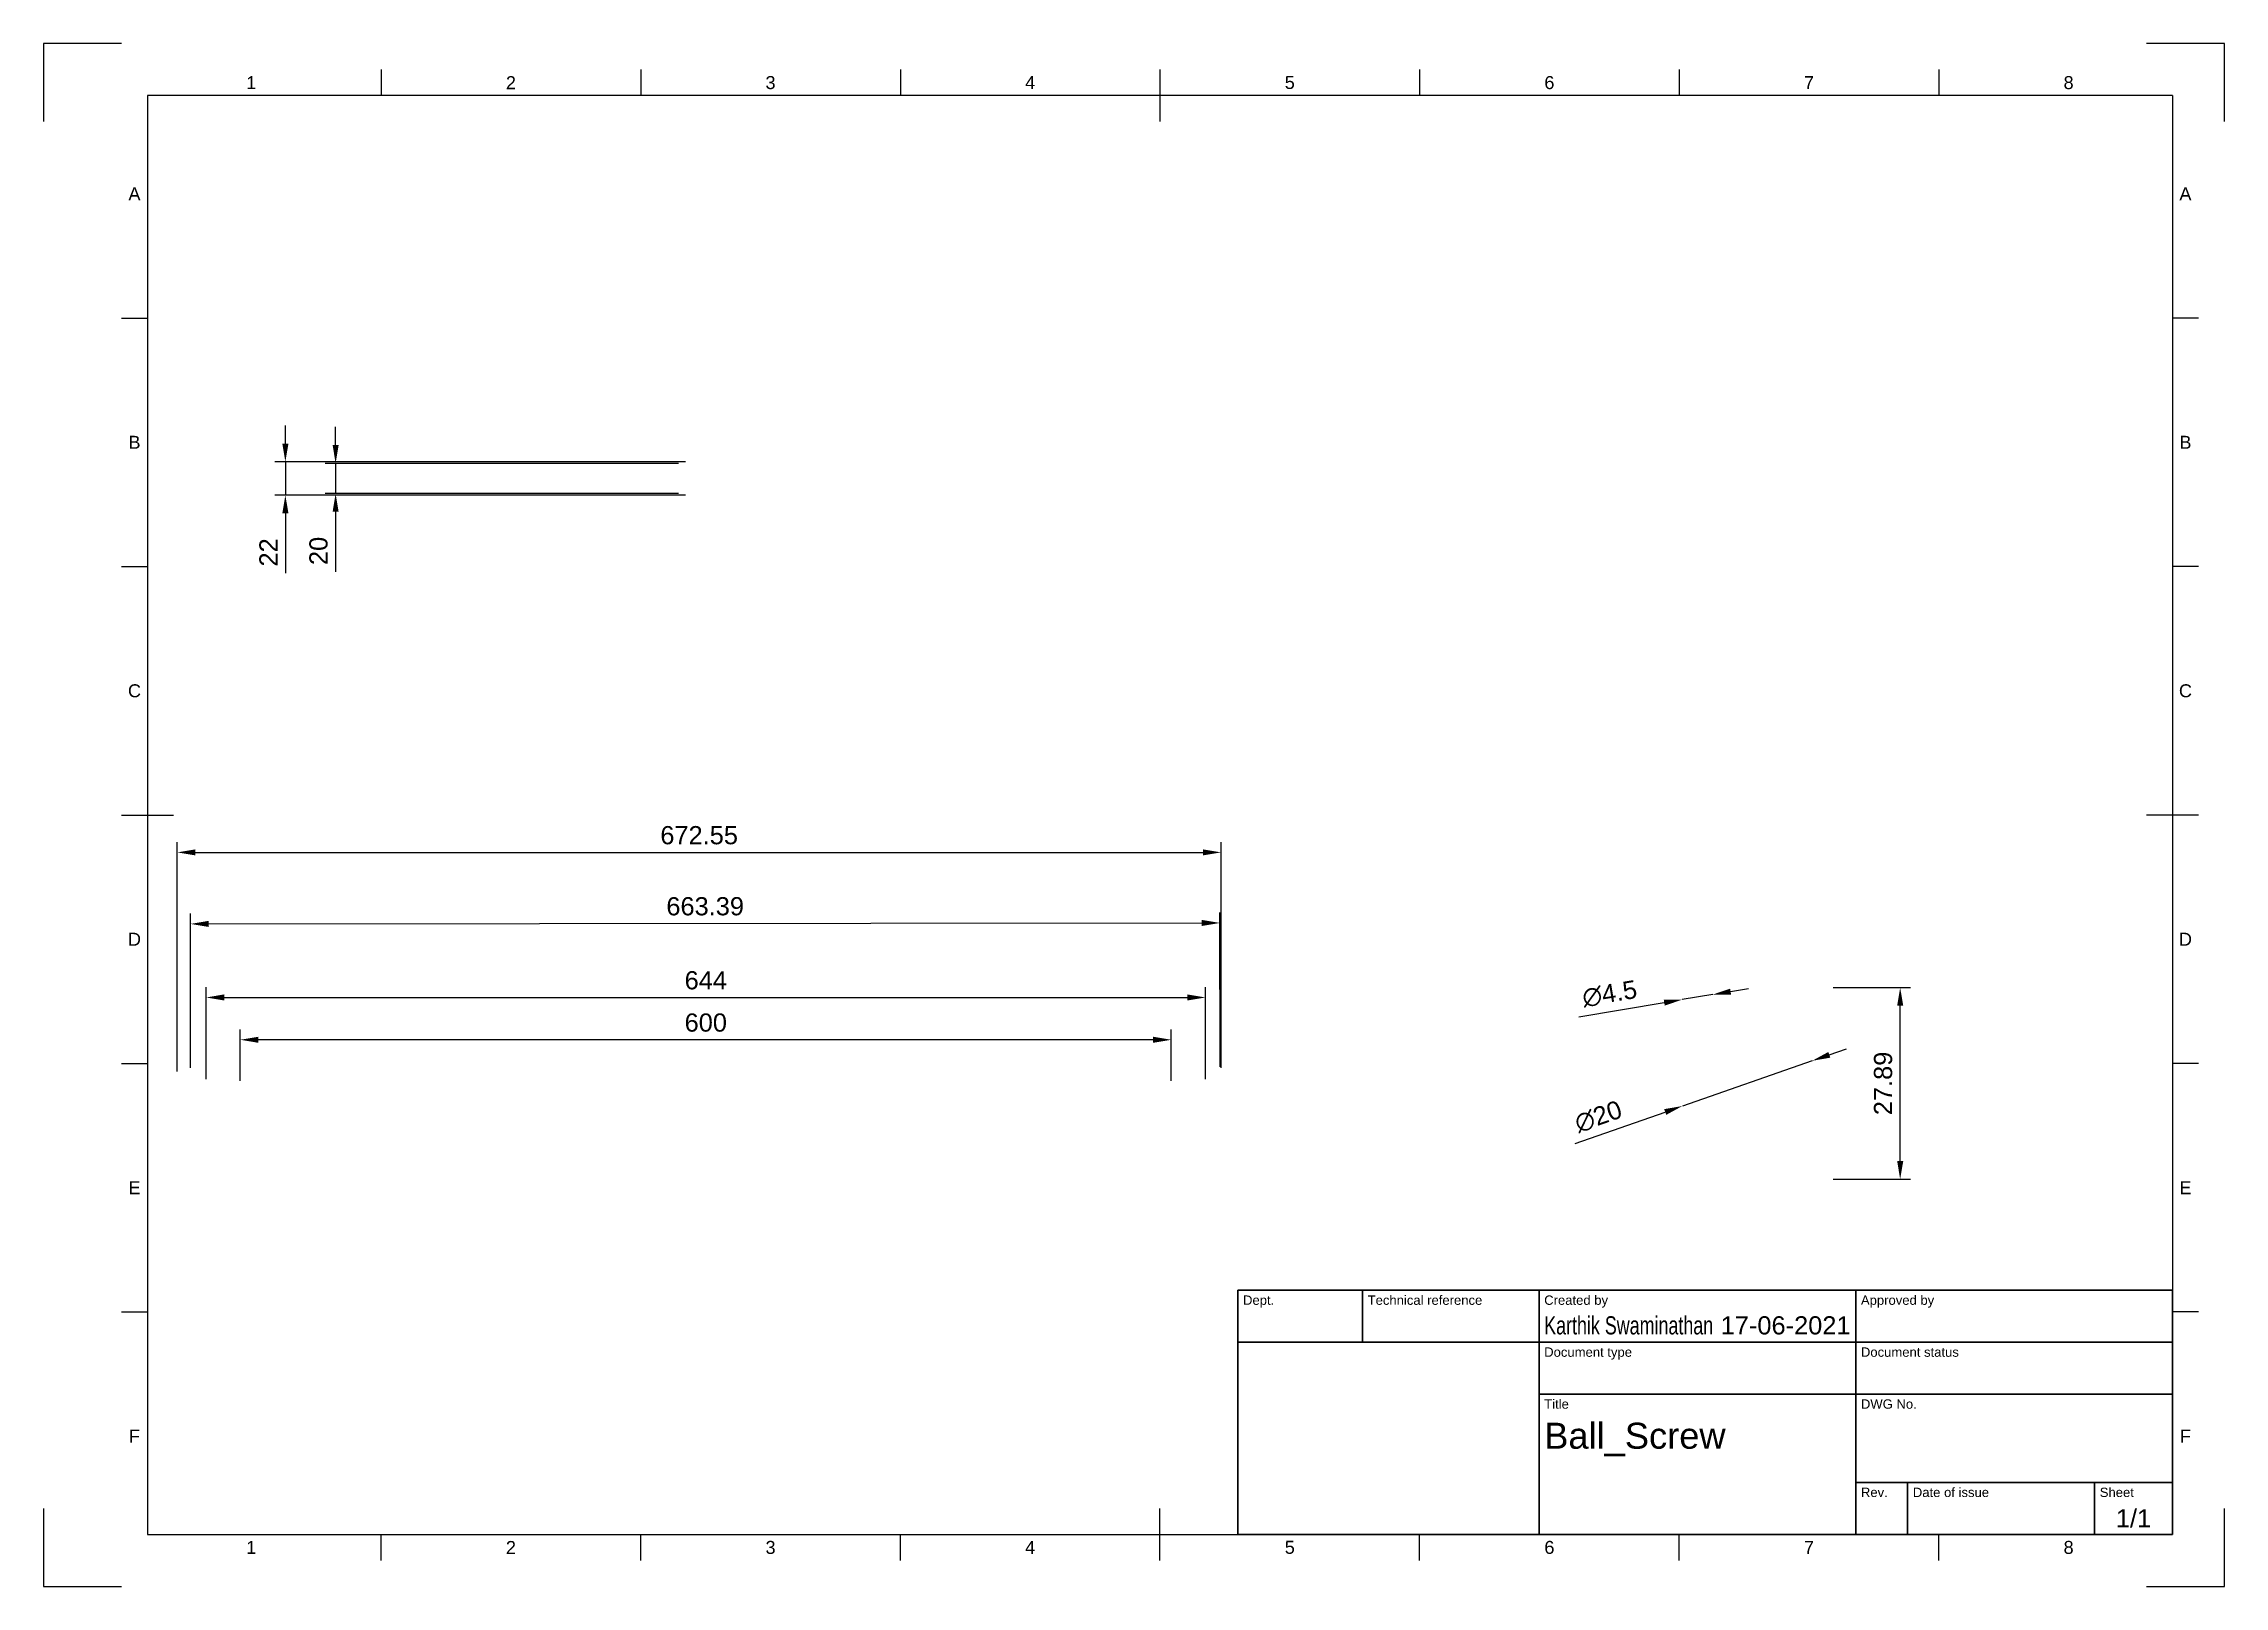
# Paper-space layout 'Sheet1' of a CAD drawing. Header units: millimetres. Extents: x 0 to 420, y 0 to 297.
import ezdxf
from ezdxf.enums import TextEntityAlignment as Align

# ---------------------------------------------------------------- set-up
doc = ezdxf.new("R2010")
doc.units = ezdxf.units.MM
doc.header["$LTSCALE"] = 0.75
for name, color, linetype, lineweight in [('Border', 7, 'Continuous', 25), ('Dimensions', 7, 'Continuous', 25), ('TitleBlock', 7, 'Continuous', 35)]:
    doc.layers.add(name, color=color, linetype=linetype, lineweight=lineweight)
doc.styles.add('FusionTitle', font='arial.ttf')
doc.styles.get("Standard").update_dxf_attribs({"font": 'arial.ttf'})
doc.dimstyles.new('ISO-25', dxfattribs={"dimtxt": 3.5, "dimasz": 3.5, "dimexe": 2, "dimexo": 2, "dimgap": 1.5, "dimtad": 1, "dimzin": 12, "dimdsep": 46, "dimtxsty": 'Standard', "dimcen": 0, "dimclrd": 256, "dimclre": 256, "dimclrt": 256, "dimazin": 3, "dimtp": 0.1, "dimtm": 0.1, "dimtfac": 0.714, "dimtmove": 0, "dimatfit": 3, "dimfxl": 1, "dimtzin": 12, "dimarcsym": 0})

# ---------------------------------------------------------------- blocks, each defined once
blk = doc.blocks.new('ISO_A3_SHEET')
at = {"layer": 'Border'}
for p, q in [((65, 292), (65, 287)), ((115, 292), (115, 287)), ((165, 292), (165, 287)), ((215, 292), (215, 282)), ((265, 292), (265, 287)), ((315, 292), (315, 287)), ((365, 292), (365, 287)), ((410, 287), (20, 287)), ((20, 287), (20, 10)), ((410, 287), (410, 10)), ((15, 244.16666), (20, 244.16666)), ((415, 244.16666), (410, 244.16666)), ((15, 196.33333), (20, 196.33333)), ((415, 196.33333), (410, 196.33333)), ((15, 148.5), (25, 148.5)), ((415, 148.5), (405, 148.5)), ((15, 100.66667), (20, 100.66667)), ((415, 100.66667), (410, 100.66667)), ((15, 52.83334), (20, 52.83334)), ((415, 52.83334), (410, 52.83334)), ((215, 5), (215, 15)), ((20, 10), (410, 10)), ((65, 5), (65, 10)), ((115, 5), (115, 10)), ((165, 5), (165, 10)), ((265, 5), (265, 10)), ((315, 5), (315, 10)), ((365, 5), (365, 10))]:
    blk.add_line(p, q, dxfattribs=at)
at = {"layer": 'Defpoints'}
for p, q in [((15, 297), (0, 297)), ((0, 297), (0, 282)), ((420, 297), (405, 297)), ((420, 282), (420, 297)), ((0, 15), (0, 0)), ((420, 0), (420, 15)), ((0, 0), (15, 0)), ((405, 0), (420, 0))]:
    blk.add_line(p, q, dxfattribs=at)
at = {"layer": 'Border', "style": 'FusionTitle'}
for s, p in [('1', (40, 289.5)), ('2', (90, 289.5)), ('3', (140, 289.5)), ('4', (190, 289.5)), ('5', (240, 289.5)), ('6', (290, 289.5)), ('7', (340, 289.5)), ('8', (390, 289.5)), ('A', (17.5, 268.08333)), ('A', (412.5, 268.08333)), ('B', (17.5, 220.25)), ('B', (412.5, 220.25)), ('C', (17.5, 172.41667)), ('C', (412.5, 172.41667)), ('D', (17.5, 124.58334)), ('D', (412.5, 124.58334)), ('E', (17.5, 76.75001)), ('E', (412.5, 76.75001)), ('F', (17.5, 28.91668)), ('F', (412.5, 28.91668)), ('1', (40, 7.5)), ('2', (90, 7.5)), ('3', (140, 7.5)), ('4', (190, 7.5)), ('5', (240, 7.5)), ('6', (290, 7.5)), ('7', (340, 7.5)), ('8', (390, 7.5))]:
    blk.add_text(s, height=2.5, dxfattribs=at).set_placement(p, align=Align.MIDDLE)
blk = doc.blocks.new('ISO_TITLEBLOCK')
at = {"layer": 'TitleBlock'}
for p, q in [((0, 47), (-180, 47)), ((-180, 47), (-180, 0)), ((-156, 37), (-156, 47)), ((-122, 0), (-122, 47)), ((-61, 0), (-61, 47)), ((0, 0), (0, 47)), ((-180, 37), (0, 37)), ((-122, 27), (0, 27)), ((-61, 10), (0, 10)), ((-51, 0), (-51, 10)), ((-15, 0), (-15, 10)), ((-180, 0), (0, 0))]:
    blk.add_line(p, q, dxfattribs=at)
at = {"layer": 'TitleBlock', "style": 'FusionTitle'}
for s, p in [('Dept.', (-179, 46)), ('Technical reference', (-155, 46)), ('Created by', (-121, 46)), ('Approved by', (-60, 46)), ('Document type', (-121, 36)), ('Document status', (-60, 36)), ('Title', (-121, 26)), ('DWG No.', (-60, 26)), ('Rev.', (-60, 9)), ('Date of issue', (-50, 9)), ('Sheet', (-14, 9))]:
    blk.add_text(s, height=1.8, dxfattribs=at).set_placement(p, align=Align.TOP_LEFT)
for tag, height, p in [('DEPT', 3.5, (-179, 42)), ('TECHNICAL_REFERENCE', 3.5, (-155, 42)), ('CREATED_BY', 3.5, (-121, 42)), ('APPROVED_BY', 3.5, (-60, 42)), ('DOCUMENT_TYPE', 3.5, (-121, 32)), ('DOCUMENT_STATUS', 3.5, (-60, 32)), ('TITLE_1', 5, (-121, 21.5)), ('TITLE_2', 5, (-121, 14)), ('TITLE_3', 5, (-121, 6.5)), ('DATE_OF_ISSUE', 3.5, (-50, 5))]:
    blk.add_attdef(tag, text='', height=height, dxfattribs=at).set_placement(p, align=Align.TOP_LEFT)
for tag, p in [('CREATED_DATE', (-62, 42)), ('APPROVED_DATE', (-0.99, 42))]:
    blk.add_attdef(tag, text='', height=3.5, dxfattribs=at).set_placement(p, align=Align.TOP_RIGHT)
for tag, height, p in [('DRAWING_NUMBER', 5, (-30.5, 19.75)), ('REV', 3.5, (-56, 4.85)), ('SHEET', 3.5, (-7.5, 4.85))]:
    blk.add_attdef(tag, text='', height=height, dxfattribs=at).set_placement(p, align=Align.TOP_CENTER)
blk = doc.blocks.new('*D25')
at = {"layer": 'Defpoints', "color": 0, "transparency": 16777216}
for p in [(37.87, 105.23), (37.87, 95.33), (217.19, 95.33)]:
    blk.add_point(p, dxfattribs=at)
at = {"layer": 'Dimensions', "lineweight": -2, "transparency": 16777216}
for p, q in [((37.87, 97.33), (37.87, 107.23)), ((213.69, 105.23), (41.37, 105.23)), ((217.19, 97.33), (217.19, 107.23))]:
    blk.add_line(p, q, dxfattribs=at)
at = {"layer": 'Dimensions', "transparency": 16777216}
for points in [[(41.37, 105.81), (41.37, 104.64), (37.87, 105.23)], [(213.69, 105.81), (213.69, 104.64), (217.19, 105.23)]]:
    blk.add_solid(points, dxfattribs=at)
at = {"layer": 'Dimensions', "transparency": 16777216, "insert": (127.53, 108.52), "char_height": 3.5, "attachment_point": 5}
blk.add_mtext('600', dxfattribs=at)
blk = doc.blocks.new('*D26')
at = {"layer": 'Defpoints', "color": 0, "transparency": 16777216}
for p in [(223.77, 113.37), (31.29, 95.63), (223.77, 95.63)]:
    blk.add_point(p, dxfattribs=at)
at = {"layer": 'Dimensions', "lineweight": -2, "transparency": 16777216}
for p, q in [((31.29, 97.63), (31.29, 115.37)), ((223.77, 97.63), (223.77, 115.37)), ((34.79, 113.37), (220.27, 113.37))]:
    blk.add_line(p, q, dxfattribs=at)
at = {"layer": 'Dimensions', "transparency": 16777216}
for points in [[(34.79, 113.96), (34.79, 112.79), (31.29, 113.37)], [(220.27, 113.96), (220.27, 112.79), (223.77, 113.37)]]:
    blk.add_solid(points, dxfattribs=at)
at = {"layer": 'Dimensions', "transparency": 16777216, "insert": (127.53, 116.66), "char_height": 3.5, "attachment_point": 5}
blk.add_mtext('644', dxfattribs=at)
blk = doc.blocks.new('*D27')
at = {"layer": 'Defpoints', "color": 0, "transparency": 16777216}
for p in [(226.55, 127.72), (28.31, 97.84), (226.57, 98.02)]:
    blk.add_point(p, dxfattribs=at)
at = {"layer": 'Dimensions', "lineweight": -2, "transparency": 16777216}
for p, q in [((28.3, 99.84), (28.28, 129.53)), ((31.78, 127.54), (223.05, 127.71)), ((226.57, 100.02), (226.54, 129.72))]:
    blk.add_line(p, q, dxfattribs=at)
at = {"layer": 'Dimensions', "transparency": 16777216}
for points in [[(31.78, 128.12), (31.78, 126.95), (28.28, 127.53)], [(223.05, 128.3), (223.05, 127.13), (226.55, 127.72)]]:
    blk.add_solid(points, dxfattribs=at)
at = {"layer": 'Dimensions', "transparency": 16777216, "insert": (127.41, 130.91), "char_height": 3.5, "attachment_point": 5, "rotation": 0.053}
blk.add_mtext('663.39', dxfattribs=at)
blk = doc.blocks.new('*D28')
at = {"layer": 'Defpoints', "color": 0, "transparency": 16777216}
for p in [(226.76, 141.3), (25.75, 97.12), (226.76, 97.84)]:
    blk.add_point(p, dxfattribs=at)
at = {"layer": 'Dimensions', "lineweight": -2, "transparency": 16777216}
for p, q in [((25.75, 99.12), (25.75, 143.3)), ((226.76, 99.84), (226.76, 143.3)), ((29.25, 141.3), (223.26, 141.3))]:
    blk.add_line(p, q, dxfattribs=at)
at = {"layer": 'Dimensions', "transparency": 16777216}
for points in [[(29.25, 141.89), (29.25, 140.72), (25.75, 141.3)], [(223.26, 141.89), (223.26, 140.72), (226.76, 141.3)]]:
    blk.add_solid(points, dxfattribs=at)
at = {"layer": 'Dimensions', "transparency": 16777216, "insert": (126.25, 144.59), "char_height": 3.5, "attachment_point": 5}
blk.add_mtext('672.55', dxfattribs=at)
blk = doc.blocks.new('*D29')
at = {"layer": 'Defpoints', "color": 0, "transparency": 16777216}
for p in [(342.67, 115.27), (357.56, 115.27), (342.67, 78.37)]:
    blk.add_point(p, dxfattribs=at)
at = {"layer": 'Dimensions', "lineweight": -2, "transparency": 16777216}
for p, q in [((344.67, 115.27), (359.56, 115.27)), ((357.56, 81.87), (357.56, 111.77)), ((344.67, 78.37), (359.56, 78.37))]:
    blk.add_line(p, q, dxfattribs=at)
at = {"layer": 'Dimensions', "transparency": 16777216}
for points in [[(356.98, 111.77), (358.15, 111.77), (357.56, 115.27)], [(356.98, 81.87), (358.15, 81.87), (357.56, 78.37)]]:
    blk.add_solid(points, dxfattribs=at)
at = {"layer": 'Dimensions', "transparency": 16777216, "insert": (354.28, 96.82), "char_height": 3.5, "attachment_point": 5, "rotation": 90}
blk.add_mtext('27.89', dxfattribs=at)
blk = doc.blocks.new('*D30')
at = {"layer": 'Defpoints', "color": 0, "transparency": 16777216}
for p in [(340.61, 101.18), (315.61, 92.47)]:
    blk.add_point(p, dxfattribs=at)
at = {"layer": 'Dimensions', "lineweight": -2, "transparency": 16777216}
for p, q in [((340.61, 101.18), (315.61, 92.47)), ((343.91, 102.33), (347.22, 103.48)), ((294.97, 85.28), (312.31, 91.32))]:
    blk.add_line(p, q, dxfattribs=at)
at = {"layer": 'Dimensions', "transparency": 16777216}
for points in [[(343.72, 102.88), (344.1, 101.78), (340.61, 101.18)], [(312.12, 91.87), (312.5, 90.77), (315.61, 92.47)]]:
    blk.add_solid(points, dxfattribs=at)
at = {"layer": 'Dimensions', "transparency": 16777216, "insert": (299.43, 90.42), "char_height": 3.5, "attachment_point": 5, "rotation": 19.2044}
blk.add_mtext('∅20', dxfattribs=at)
blk = doc.blocks.new('*D31')
at = {"layer": 'Defpoints', "color": 0, "transparency": 16777216}
for p in [(321.45, 113.93), (315.58, 112.95)]:
    blk.add_point(p, dxfattribs=at)
at = {"layer": 'Dimensions', "lineweight": -2, "transparency": 16777216}
for p, q in [((321.45, 113.93), (315.58, 112.95)), ((324.91, 114.5), (328.36, 115.07)), ((295.64, 109.65), (312.13, 112.38))]:
    blk.add_line(p, q, dxfattribs=at)
at = {"layer": 'Dimensions', "transparency": 16777216}
for points in [[(324.81, 115.07), (325, 113.92), (321.45, 113.93)], [(312.03, 112.96), (312.22, 111.81), (315.58, 112.95)]]:
    blk.add_solid(points, dxfattribs=at)
at = {"layer": 'Dimensions', "transparency": 16777216, "insert": (301.61, 114.07), "char_height": 3.5, "attachment_point": 5, "rotation": 9.4046}
blk.add_mtext('∅4.5', dxfattribs=at)
blk = doc.blocks.new('*D32')
at = {"layer": 'Defpoints', "color": 0, "transparency": 16777216}
for p in [(124.26, 216.2), (56.24, 210.37), (124.26, 210.37)]:
    blk.add_point(p, dxfattribs=at)
at = {"layer": 'Dimensions', "lineweight": -2, "transparency": 16777216}
for p, q in [((56.24, 219.7), (56.24, 223.2)), ((122.26, 216.2), (54.24, 216.2)), ((56.24, 216.2), (56.24, 210.37)), ((122.26, 210.37), (54.24, 210.37)), ((56.24, 206.87), (56.24, 195.31))]:
    blk.add_line(p, q, dxfattribs=at)
at = {"layer": 'Dimensions', "transparency": 16777216}
for points in [[(55.66, 219.7), (56.82, 219.7), (56.24, 216.2)], [(55.66, 206.87), (56.82, 206.87), (56.24, 210.37)]]:
    blk.add_solid(points, dxfattribs=at)
at = {"layer": 'Dimensions', "transparency": 16777216, "insert": (52.95, 199.34), "char_height": 3.5, "attachment_point": 5, "rotation": 90}
blk.add_mtext('20', dxfattribs=at)
blk = doc.blocks.new('*D33')
at = {"layer": 'Defpoints', "color": 0, "transparency": 16777216}
for p in [(125.6, 216.49), (46.56, 210.08), (125.6, 210.08)]:
    blk.add_point(p, dxfattribs=at)
at = {"layer": 'Dimensions', "lineweight": -2, "transparency": 16777216}
for p, q in [((46.56, 219.99), (46.56, 223.49)), ((123.6, 216.49), (44.56, 216.49)), ((46.56, 216.49), (46.56, 210.08)), ((123.6, 210.08), (44.56, 210.08)), ((46.56, 206.58), (46.56, 195.04))]:
    blk.add_line(p, q, dxfattribs=at)
at = {"layer": 'Dimensions', "transparency": 16777216}
for points in [[(45.98, 219.99), (47.15, 219.99), (46.56, 216.49)], [(45.98, 206.58), (47.15, 206.58), (46.56, 210.08)]]:
    blk.add_solid(points, dxfattribs=at)
at = {"layer": 'Dimensions', "transparency": 16777216, "insert": (43.3, 199.06), "char_height": 3.5, "attachment_point": 5, "rotation": 90}
blk.add_mtext('22', dxfattribs=at)

psp = doc.layouts.new('Sheet1')

# ---------------------------------------------------------------- block references
at = {"layer": 'Border'}
psp.add_blockref('ISO_A3_SHEET', (0, 0), dxfattribs=at)
at = {"layer": 'TitleBlock'}
ref = psp.add_blockref('ISO_TITLEBLOCK', (410, 10), dxfattribs=at)
ref.add_attrib('CREATED_DATE', '17-06-2021', dxfattribs={"height": 3.5, "style": 'FusionTitle'}).set_placement((348, 52), align=Align.TOP_RIGHT)
ref.add_attrib('SHEET', '1/1', dxfattribs={"height": 3.5, "style": 'FusionTitle'}).set_placement((402.5, 14.85), align=Align.TOP_CENTER)
ref.add_attrib('TITLE_1', 'Ball_Screw', dxfattribs={"height": 5, "style": 'FusionTitle'}).set_placement((289, 31.5), align=Align.TOP_LEFT)
ref.add_attrib('CREATED_BY', 'Karthik Swaminathan', dxfattribs={"height": 3.5, "style": 'FusionTitle', "width": 0.704579}).set_placement((289, 52), align=Align.TOP_LEFT)

# ---------------------------------------------------------------- dimensions: what is measured, and where the dimension line sits
at = {"layer": 'Dimensions'}
for p1, p2, distance, override, picture, middle in [((125.6033, 216.4898), (125.6033, 210.0774), -79.0415, {"dimlfac": -3.430843, "dimclrd": 256, "dimclre": 256}, '*D33', (43.3047, 199.0586)), ((124.2626, 216.1983), (124.2626, 210.3689), -68.0234, {"dimlfac": -3.430843, "dimclrd": 256, "dimclre": 256}, '*D32', (52.9521, 199.3382)), ((28.3055, 97.8351), (226.5736, 98.0185), 29.6985, {"dimlfac": -3.345908}, '*D27', (127.409, 130.9135)), ((31.2943, 95.6275), (223.7682, 95.6275), 17.7456, {"dimlfac": -3.345908}, '*D26', (127.5312, 116.6601)), ((342.6674, 78.3711), (342.6674, 115.2748), -14.8971, {"dimlfac": -0.755663, "dimclrd": 256, "dimclre": 256}, '*D29', (354.2775, 96.823)), ((217.193, 95.3286), (37.8694, 95.3286), -9.8995, {"dimlfac": -3.345908}, '*D25', (127.5312, 108.5151))]:
    dim = psp.add_aligned_dim(p1=p1, p2=p2, distance=distance, dimstyle='ISO-25', override=override, dxfattribs=at)
    dim.commit()
    dim.dimension.update_dxf_attribs({"geometry": picture, "text_midpoint": middle})
dim = psp.add_linear_dim(base=(226.7569, 141.3026), p1=(25.7502, 97.1218), p2=(226.7569, 97.8351), dimstyle='ISO-25', override={"dimlfac": -3.345908}, dxfattribs=at)
dim.commit()
dim.dimension.update_dxf_attribs({"geometry": '*D28', "text_midpoint": (126.2535, 144.5896)})
for p1, p2, override, picture, middle in [((321.4539, 113.9272), (315.5789, 112.9541), {"dimlfac": -0.755663}, '*D31', (302.1586, 110.7313)), ((340.6076, 101.176), (315.6137, 92.47), {"dimlfac": -0.755663, "dimclrd": 256, "dimclre": 256}, '*D30', (300.5477, 87.2222))]:
    dim = psp.add_diameter_dim_2p(p1=p1, p2=p2, dimstyle='ISO-25', override=override, dxfattribs=at)
    dim.commit()
    dim.dimension.update_dxf_attribs({"geometry": picture, "text_midpoint": middle, "dimtype": 163})

doc.saveas('drawing.dxf')
